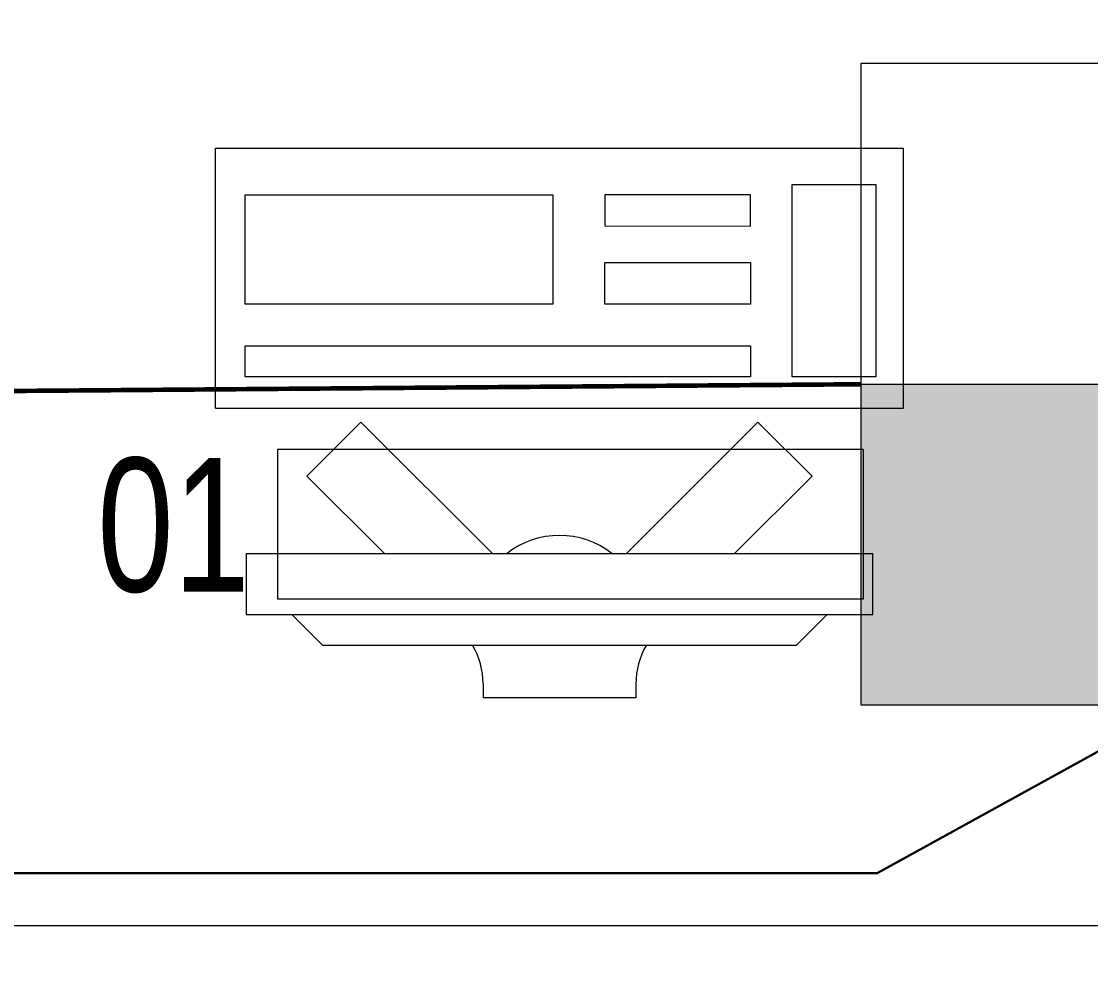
# Model space of a CAD drawing. Header units: metres. Extents: x 75097 to 220695, y -1557923 to -1361206.
# Drawn here: x 119333 to 120032, y -1457196 to -1456580 of the extents above; entities that cross this region are included whole.
import ezdxf

# ---------------------------------------------------------------- set-up
doc = ezdxf.new("R2010")
doc.units = ezdxf.units.M
doc.layers.get('0').update_dxf_attribs({"lineweight": 0})
doc.layers.add('A-100 - Copy$0$Medical Equipment and Furniture', color=8, linetype='Continuous', lineweight=0)
doc.layers.add('E-LG', color=245, linetype='Continuous', lineweight=30)
doc.layers.add('E-POWR', color=7, linetype='Continuous', lineweight=9, true_color=0x4e7e3e)
doc.styles.add('A-100 - Copy$0$X3G_ENTITY_257CFD', font='swisscl.ttf', dxfattribs={"height": 200})

# ---------------------------------------------------------------- blocks, each defined once
blk = doc.blocks.new('FLOOR BOX')
at = {"layer": 'E-POWR'}
h = blk.add_hatch(color=256, dxfattribs=at)
h.dxf.hatch_style = 1
h.paths.add_polyline_path([(0, 300), (0, 0), (300, 0), (300, 300)])
h.paths.add_polyline_path([(0, -300), (0, 0), (-300, 0), (-300, -300)])
blk.add_lwpolyline([(-300, 300), (300, 300), (300, -300), (-300, -300)], close=True, dxfattribs=at)
for points in [[(0, 300), (0, -300)], [(-300, 0), (300, 0)]]:
    blk.add_lwpolyline(points, dxfattribs=at)
blk = doc.blocks.new('A-100 - Copy$0$ITCWLS1-P')
for p, q in [((-0.17, 0.45), (-0.17, 0)), ((-0.17, 0.45), (0, 0.45)), ((0, 0.45), (0, 0)), ((-0.26509, 0.43, 0), (-0.30509, 0.43, 0)), ((-0.30509, 0.43, 0), (-0.30509, 0.02, 0)), ((-0.26509, 0.43, 0), (-0.26509, 0.02, 0)), ((-0.14957, 0.43047), (-0.12914, 0.43047)), ((-0.12914, 0.43047), (-0.12914, 0.40893)), ((-0.197, 0.40939), (-0.295, 0.40939)), ((-0.295, 0.02639), (-0.295, 0.40939)), ((-0.197, 0.02639), (-0.197, 0.40939)), ((-0.32509, 0.38, 0), (-0.30509, 0.4, 0)), ((-0.32509, 0.38, 0), (-0.32509, 0.07, 0)), ((-0.35032, 0.275), (-0.35961, 0.275)), ((-0.35961, 0.175), (-0.35961, 0.275)), ((-0.35032, 0.175), (-0.35961, 0.175)), ((-0.32509, 0.07, 0), (-0.30509, 0.05, 0)), ((-0.197, 0.02639), (-0.295, 0.02639)), ((-0.30509, 0.02, 0), (-0.26509, 0.02, 0)), ((-0.17, 0), (0, 0))]:
    blk.add_line(p, q)
at = {"extrusion": (2.48281e-10, 3.18408e-10, -1)}
for p, q in [((-0.26509, 0.33952), (-0.21443, 0.39019)), ((-0.17907, 0.35483), (-0.21443, 0.39019)), ((-0.26509, 0.26881), (-0.17907, 0.35483))]:
    blk.add_line(p, q, dxfattribs=at)
at = {"extrusion": (2.48281e-10, -3.18408e-10, -1)}
for p, q in [((-0.26509, 0.18119), (-0.17907, 0.09517)), ((-0.26509, 0.11048), (-0.21443, 0.05981)), ((-0.17907, 0.09517), (-0.21443, 0.05981))]:
    blk.add_line(p, q, dxfattribs=at)
for points in [[(-0.12914, 0.40893), (-0.12914, 0.09996), (-0.14957, 0.09996), (-0.14957, 0.43047)], [(-0.14957, 0.09997), (-0.14957, 0.09997), (-0.14957, 0.09997), (-0.14957, 0.09997), (-0.14957, 0.09997), (-0.14957, 0.09997), (-0.14957, 0.09997), (-0.14957, 0.09997), (-0.14957, 0.09997)], [(-0.14957, 0.09997), (-0.14957, 0.09997), (-0.14957, 0.09997), (-0.14957, 0.09997), (-0.14957, 0.09997), (-0.14957, 0.09997), (-0.14957, 0.09997), (-0.14957, 0.09997), (-0.14957, 0.09997), (-0.14957, 0.09997), (-0.14957, 0.09997), (-0.14957, 0.09997), (-0.14957, 0.09997), (-0.14957, 0.09997), (-0.14957, 0.09997), (-0.14957, 0.09997), (-0.14957, 0.09997), (-0.14957, 0.09997)], [(-0.14957, 0.09996), (-0.14957, 0.09996), (-0.14957, 0.09996), (-0.14957, 0.09996), (-0.14957, 0.09996), (-0.14957, 0.09996), (-0.14957, 0.09996), (-0.14957, 0.09996), (-0.14957, 0.09996), (-0.14957, 0.09996)], [(-0.14957, 0.09996), (-0.14957, 0.09996), (-0.14957, 0.09996), (-0.14957, 0.09996), (-0.14957, 0.09996), (-0.14957, 0.09996), (-0.14957, 0.09996)], [(-0.14957, 0.09997), (-0.14957, 0.09997), (-0.14957, 0.09997), (-0.14957, 0.09997), (-0.14957, 0.09997), (-0.14957, 0.09997), (-0.14957, 0.09997), (-0.14957, 0.09997), (-0.14957, 0.09997), (-0.14957, 0.09997)], [(-0.14957, 0.09997), (-0.14957, 0.09997), (-0.14957, 0.09997), (-0.14957, 0.09997), (-0.14957, 0.09997), (-0.14957, 0.09997), (-0.14957, 0.09997), (-0.14957, 0.09997), (-0.14957, 0.09997), (-0.14957, 0.09997), (-0.14957, 0.09997), (-0.14957, 0.09997), (-0.14957, 0.09997), (-0.14957, 0.09997), (-0.14957, 0.09997)], [(-0.14957, 0.09997), (-0.14957, 0.09997), (-0.14957, 0.09997), (-0.14957, 0.09997), (-0.14957, 0.09997), (-0.14957, 0.09997), (-0.14957, 0.09997), (-0.14957, 0.09997), (-0.14957, 0.09997), (-0.14957, 0.09997)], [(-0.14957, 0.09997), (-0.14957, 0.09997), (-0.14957, 0.09997), (-0.14957, 0.09997), (-0.14957, 0.09997), (-0.14957, 0.09997), (-0.14957, 0.09997), (-0.14957, 0.09997), (-0.14957, 0.09997), (-0.14957, 0.09997)], [(-0.14957, 0.09996), (-0.14957, 0.09996), (-0.14957, 0.09996), (-0.14957, 0.09996), (-0.14957, 0.09996), (-0.14957, 0.09996), (-0.14957, 0.09996), (-0.14957, 0.09996), (-0.14957, 0.09996), (-0.14957, 0.09996), (-0.14957, 0.09996), (-0.14957, 0.09996), (-0.14957, 0.09996), (-0.14957, 0.09996), (-0.14957, 0.09996), (-0.14957, 0.09996), (-0.14957, 0.09996), (-0.14957, 0.09996), (-0.14957, 0.09997), (-0.14957, 0.09997), (-0.14957, 0.09997), (-0.14957, 0.09997), (-0.14957, 0.09997), (-0.14957, 0.09997), (-0.14957, 0.09997), (-0.14957, 0.09997), (-0.14957, 0.09997), (-0.14957, 0.09997), (-0.14957, 0.09997), (-0.14957, 0.09997), (-0.14957, 0.09997), (-0.14957, 0.09997), (-0.14956, 0.09997), (-0.14956, 0.09997), (-0.14956, 0.09997), (-0.14956, 0.09996), (-0.14956, 0.09996), (-0.14956, 0.09996), (-0.14956, 0.09996), (-0.14956, 0.09996), (-0.14956, 0.09996), (-0.14956, 0.09996), (-0.14956, 0.09996), (-0.14956, 0.09996), (-0.14956, 0.09996), (-0.14956, 0.09996), (-0.14956, 0.09996), (-0.14956, 0.09996), (-0.14957, 0.09996), (-0.14957, 0.09996), (-0.14957, 0.09996), (-0.14957, 0.09996), (-0.14957, 0.09996), (-0.14957, 0.09996)], [(-0.14957, 0.09996), (-0.14957, 0.09996), (-0.14957, 0.09996), (-0.14957, 0.09996), (-0.14957, 0.09996), (-0.14957, 0.09996), (-0.14957, 0.09996), (-0.14957, 0.09996), (-0.14957, 0.09996), (-0.14957, 0.09996), (-0.14957, 0.09997), (-0.14957, 0.09997), (-0.14957, 0.09997), (-0.14957, 0.09996), (-0.14957, 0.09996), (-0.14957, 0.09996), (-0.14957, 0.09996), (-0.14957, 0.09996), (-0.14957, 0.09996), (-0.14957, 0.09997), (-0.14957, 0.09997), (-0.14957, 0.09997), (-0.14957, 0.09997), (-0.14957, 0.09997), (-0.14957, 0.09997), (-0.14957, 0.09997), (-0.14957, 0.09997), (-0.14957, 0.09997), (-0.14957, 0.09997), (-0.14957, 0.09997), (-0.14957, 0.09997), (-0.14957, 0.09997), (-0.14957, 0.09997), (-0.14957, 0.09997), (-0.14957, 0.09997), (-0.14957, 0.09997), (-0.14957, 0.09997), (-0.14957, 0.09997), (-0.14957, 0.09997), (-0.14957, 0.09997), (-0.14957, 0.09997), (-0.14957, 0.09997), (-0.14957, 0.09997), (-0.14957, 0.09997), (-0.14957, 0.09997), (-0.14957, 0.09997), (-0.14957, 0.09997), (-0.14957, 0.09997), (-0.14957, 0.09997), (-0.14957, 0.09997), (-0.14957, 0.09997), (-0.14957, 0.09997), (-0.14957, 0.09997), (-0.14957, 0.09997), (-0.14957, 0.09997), (-0.14957, 0.09997), (-0.14957, 0.09997), (-0.14957, 0.09997), (-0.14957, 0.09997), (-0.14957, 0.09997), (-0.14957, 0.09997), (-0.14957, 0.09997), (-0.14957, 0.09997), (-0.14957, 0.09997), (-0.14957, 0.09997), (-0.14957, 0.09997), (-0.14957, 0.09997), (-0.14957, 0.09997), (-0.14957, 0.09997), (-0.14957, 0.09997), (-0.14957, 0.09997), (-0.14957, 0.09997), (-0.14957, 0.09997), (-0.14957, 0.09997), (-0.14957, 0.09997), (-0.14957, 0.09997), (-0.14957, 0.09997), (-0.14957, 0.09997), (-0.14957, 0.09997), (-0.14957, 0.09997), (-0.14956, 0.09997), (-0.14957, 0.09997), (-0.14957, 0.09997), (-0.14957, 0.09997), (-0.14957, 0.09997), (-0.14956, 0.09997), (-0.14957, 0.09997), (-0.14957, 0.09997), (-0.14957, 0.09997), (-0.14957, 0.09997), (-0.14957, 0.09997), (-0.14957, 0.09997), (-0.14957, 0.09997), (-0.14957, 0.09997), (-0.14957, 0.09997), (-0.14957, 0.09997), (-0.14956, 0.09997), (-0.14957, 0.09996), (-0.14957, 0.09996), (-0.14957, 0.09996), (-0.14956, 0.09996), (-0.14957, 0.09996), (-0.14957, 0.09996), (-0.14957, 0.09996), (-0.14957, 0.09996), (-0.14957, 0.09996), (-0.14957, 0.09996), (-0.14957, 0.09996), (-0.14957, 0.09996), (-0.14957, 0.09996), (-0.14957, 0.09996)], [(-0.14957, 0.09996), (-0.14957, 0.09996), (-0.14957, 0.09996), (-0.14957, 0.09996), (-0.14957, 0.09996), (-0.14957, 0.09996), (-0.14957, 0.09996), (-0.14957, 0.09996)], [(-0.14957, 0.09996), (-0.14957, 0.09996), (-0.14957, 0.09996), (-0.14957, 0.09996), (-0.14957, 0.09996), (-0.14957, 0.09996), (-0.14957, 0.09996), (-0.14957, 0.09996), (-0.14957, 0.09996), (-0.14957, 0.09996), (-0.14957, 0.09996), (-0.14957, 0.09996), (-0.14957, 0.09996), (-0.14957, 0.09996), (-0.14957, 0.09996), (-0.14957, 0.09996), (-0.14957, 0.09996), (-0.14957, 0.09996), (-0.14957, 0.09996), (-0.14957, 0.09996), (-0.14957, 0.09996), (-0.14957, 0.09996), (-0.14957, 0.09996), (-0.14957, 0.09996), (-0.14957, 0.09996), (-0.14957, 0.09996), (-0.14957, 0.09996), (-0.14957, 0.09996), (-0.14957, 0.09996), (-0.14957, 0.09996), (-0.14957, 0.09996), (-0.14957, 0.09996), (-0.14957, 0.09996), (-0.14957, 0.09996), (-0.14957, 0.09996), (-0.14957, 0.09996), (-0.14957, 0.09996), (-0.14957, 0.09996), (-0.14957, 0.09996), (-0.14957, 0.09996), (-0.14957, 0.09996), (-0.14957, 0.09996), (-0.14957, 0.09996), (-0.14957, 0.09996), (-0.14957, 0.09996), (-0.14957, 0.09996), (-0.14957, 0.09996), (-0.14957, 0.09996), (-0.14956, 0.09996), (-0.14956, 0.09996), (-0.14956, 0.09996), (-0.14956, 0.09996), (-0.14957, 0.09996), (-0.14957, 0.09996), (-0.14957, 0.09996), (-0.14957, 0.09996), (-0.14957, 0.09996), (-0.14957, 0.09996), (-0.14956, 0.09996), (-0.14957, 0.09996), (-0.14957, 0.09996), (-0.14957, 0.09996), (-0.14957, 0.09996), (-0.14957, 0.09996), (-0.14957, 0.09996), (-0.14957, 0.09996), (-0.14957, 0.09996), (-0.14957, 0.09996), (-0.14957, 0.09996), (-0.14956, 0.09996), (-0.14956, 0.09996), (-0.14957, 0.09996), (-0.14957, 0.09996), (-0.14957, 0.09996), (-0.14957, 0.09996), (-0.14957, 0.09996), (-0.14957, 0.09996), (-0.14957, 0.09996), (-0.14957, 0.09996), (-0.14957, 0.09996), (-0.14957, 0.09996), (-0.14957, 0.09996), (-0.14957, 0.09996), (-0.14957, 0.09996), (-0.14957, 0.09996), (-0.14957, 0.09996), (-0.14957, 0.09996), (-0.14957, 0.09996), (-0.14957, 0.09996)], [(-0.14957, 0.09996), (-0.14957, 0.09996), (-0.14957, 0.09996), (-0.14957, 0.09996), (-0.14957, 0.09996), (-0.14957, 0.09996), (-0.14957, 0.09996), (-0.14957, 0.09996), (-0.14957, 0.09996), (-0.14957, 0.09996), (-0.14957, 0.09996), (-0.14957, 0.09996)], [(-0.14957, 0.09996), (-0.14957, 0.09996), (-0.14956, 0.09996), (-0.14956, 0.09996), (-0.14956, 0.09996), (-0.14956, 0.09996), (-0.14957, 0.09996)], [(-0.14957, 0.09996), (-0.14957, 0.09996), (-0.14957, 0.09996), (-0.14957, 0.09996), (-0.14957, 0.09996), (-0.14957, 0.09996), (-0.14957, 0.09996), (-0.14957, 0.09996), (-0.14957, 0.09996), (-0.14956, 0.09996), (-0.14956, 0.09996), (-0.14956, 0.09996), (-0.14956, 0.09996), (-0.14956, 0.09996), (-0.14956, 0.09996), (-0.14956, 0.09996), (-0.14957, 0.09996)]]:
    blk.add_lwpolyline(points)
for points in [[(-0.1019, 0.43047), (-0.03039, 0.43047), (-0.03039, 0.22944), (-0.1019, 0.22944)], [(-0.1019, 0.19536), (-0.07466, 0.19536), (-0.07466, 0.09996), (-0.1019, 0.09996)], [(-0.03039, 0.19536), (-0.05082, 0.19536), (-0.05082, 0.09996), (-0.03039, 0.09996)], [(-0.14956, 0.09996), (-0.14956, 0.09996), (-0.14956, 0.09996), (-0.14956, 0.09996), (-0.14956, 0.09996), (-0.14956, 0.09996), (-0.14956, 0.09996), (-0.14956, 0.09996), (-0.14957, 0.09996), (-0.14957, 0.09996), (-0.14957, 0.09996), (-0.14957, 0.09996), (-0.14957, 0.09996), (-0.14957, 0.09996), (-0.14957, 0.09996), (-0.14957, 0.09996), (-0.14957, 0.09996), (-0.14957, 0.09996), (-0.14957, 0.09996), (-0.14957, 0.09996), (-0.14957, 0.09996), (-0.14957, 0.09996), (-0.14957, 0.09996), (-0.14957, 0.09996), (-0.14957, 0.09996), (-0.14957, 0.09996), (-0.14957, 0.09996), (-0.14957, 0.09996), (-0.14957, 0.09996), (-0.14957, 0.09996), (-0.14957, 0.09996), (-0.14957, 0.09996), (-0.14957, 0.09996), (-0.14957, 0.09996), (-0.14957, 0.09996), (-0.14957, 0.09996), (-0.14957, 0.09996), (-0.14957, 0.09996), (-0.14957, 0.09996), (-0.14957, 0.09996), (-0.14957, 0.09996), (-0.14957, 0.09996), (-0.14957, 0.09996), (-0.14957, 0.09996), (-0.14957, 0.09996), (-0.14957, 0.09996), (-0.14957, 0.09996), (-0.14957, 0.09996), (-0.14957, 0.09996), (-0.14957, 0.09996), (-0.14957, 0.09996), (-0.14957, 0.09996), (-0.14957, 0.09996), (-0.14957, 0.09996), (-0.14957, 0.09996), (-0.14957, 0.09996), (-0.14957, 0.09996), (-0.14956, 0.09996), (-0.14956, 0.09996), (-0.14956, 0.09996), (-0.14956, 0.09996), (-0.14956, 0.09996), (-0.14956, 0.09996), (-0.14956, 0.09996), (-0.14956, 0.09996), (-0.14956, 0.09996), (-0.14956, 0.09996), (-0.14956, 0.09996), (-0.14956, 0.09996), (-0.14956, 0.09996), (-0.14956, 0.09996), (-0.14956, 0.09996), (-0.14956, 0.09996), (-0.14956, 0.09996), (-0.14956, 0.09996), (-0.14956, 0.09996), (-0.14956, 0.09996), (-0.14956, 0.09996), (-0.14956, 0.09996), (-0.14956, 0.09996), (-0.14956, 0.09996), (-0.14956, 0.09996), (-0.14956, 0.09996), (-0.14956, 0.09996), (-0.14956, 0.09996), (-0.14956, 0.09996), (-0.14956, 0.09996), (-0.14956, 0.09996), (-0.14956, 0.09996), (-0.14957, 0.09996), (-0.14957, 0.09996), (-0.14957, 0.09996), (-0.14957, 0.09996), (-0.14957, 0.09996), (-0.14957, 0.09996), (-0.14957, 0.09996), (-0.14957, 0.09996), (-0.14957, 0.09996), (-0.14957, 0.09996), (-0.14957, 0.09996), (-0.14957, 0.09996), (-0.14957, 0.09996), (-0.14957, 0.09996), (-0.14957, 0.09996), (-0.14957, 0.09996), (-0.14957, 0.09996), (-0.14957, 0.09996), (-0.14957, 0.09996), (-0.14957, 0.09996), (-0.14957, 0.09996), (-0.14957, 0.09996), (-0.14957, 0.09996), (-0.14957, 0.09996), (-0.14957, 0.09996), (-0.14957, 0.09996), (-0.14957, 0.09996), (-0.14957, 0.09996), (-0.14957, 0.09996), (-0.14957, 0.09996), (-0.14957, 0.09996), (-0.14957, 0.09996), (-0.14957, 0.09996), (-0.14957, 0.09996), (-0.14957, 0.09996), (-0.14957, 0.09996), (-0.14957, 0.09996), (-0.14957, 0.09996), (-0.14957, 0.09996), (-0.14957, 0.09996), (-0.14957, 0.09996), (-0.14957, 0.09996), (-0.14957, 0.09996), (-0.14957, 0.09996), (-0.14957, 0.09996), (-0.14957, 0.09996), (-0.14957, 0.09996), (-0.14957, 0.09996), (-0.14957, 0.09996), (-0.14957, 0.09996), (-0.14957, 0.09996), (-0.14957, 0.09996), (-0.14957, 0.09996), (-0.14957, 0.09996), (-0.14957, 0.09996), (-0.14957, 0.09996), (-0.14957, 0.09996), (-0.14957, 0.09996), (-0.14957, 0.09996), (-0.14957, 0.09996), (-0.14957, 0.09996), (-0.14957, 0.09996), (-0.14957, 0.09996), (-0.14957, 0.09996), (-0.14957, 0.09996), (-0.14956, 0.09996), (-0.14956, 0.09996), (-0.14956, 0.09996), (-0.14956, 0.09996), (-0.14956, 0.09996), (-0.14956, 0.09996), (-0.14956, 0.09996), (-0.14956, 0.09996), (-0.14956, 0.09996), (-0.14956, 0.09996), (-0.14956, 0.09996), (-0.14956, 0.09996), (-0.14956, 0.09996), (-0.14956, 0.09996), (-0.14956, 0.09996), (-0.14956, 0.09996), (-0.14956, 0.09996), (-0.14956, 0.09996), (-0.14956, 0.09996), (-0.14956, 0.09996), (-0.14956, 0.09996), (-0.14956, 0.09996), (-0.14956, 0.09996), (-0.14956, 0.09996), (-0.14956, 0.09996), (-0.14956, 0.09996), (-0.14956, 0.09996), (-0.14956, 0.09996), (-0.14956, 0.09996), (-0.14956, 0.09996), (-0.14956, 0.09996), (-0.14956, 0.09996), (-0.14956, 0.09996), (-0.14956, 0.09996), (-0.14956, 0.09996), (-0.14956, 0.09996), (-0.14956, 0.09996), (-0.14956, 0.09996), (-0.14956, 0.09996), (-0.14956, 0.09996), (-0.14956, 0.09996), (-0.14956, 0.09996), (-0.14956, 0.09996), (-0.14956, 0.09996), (-0.14956, 0.09996), (-0.14956, 0.09996), (-0.14956, 0.09996), (-0.14957, 0.09996), (-0.14957, 0.09996), (-0.14957, 0.09996), (-0.14957, 0.09996), (-0.14957, 0.09996), (-0.14957, 0.09996), (-0.14957, 0.09996), (-0.14957, 0.09996), (-0.14957, 0.09996), (-0.14957, 0.09996), (-0.14957, 0.09996), (-0.14957, 0.09996), (-0.14957, 0.09996), (-0.14957, 0.09996), (-0.14957, 0.09996), (-0.14957, 0.09996), (-0.14957, 0.09996), (-0.14957, 0.09996), (-0.14957, 0.09996), (-0.14957, 0.09996), (-0.14957, 0.09996), (-0.14957, 0.09996), (-0.14957, 0.09996), (-0.14957, 0.09996), (-0.14957, 0.09996), (-0.14957, 0.09996), (-0.14957, 0.09996), (-0.14957, 0.09996), (-0.14957, 0.09996), (-0.14957, 0.09996), (-0.14957, 0.09996), (-0.14957, 0.09996), (-0.14957, 0.09996), (-0.14957, 0.09996), (-0.14956, 0.09996), (-0.14956, 0.09996), (-0.14956, 0.09996), (-0.14956, 0.09996), (-0.14956, 0.09996), (-0.14956, 0.09996), (-0.14956, 0.09996), (-0.14956, 0.09996), (-0.14956, 0.09996), (-0.14956, 0.09996), (-0.14956, 0.09996), (-0.14956, 0.09996), (-0.14956, 0.09996), (-0.14956, 0.09996), (-0.14956, 0.09996), (-0.14956, 0.09996), (-0.14956, 0.09996), (-0.14956, 0.09996), (-0.14956, 0.09996), (-0.14956, 0.09996), (-0.14956, 0.09996), (-0.14956, 0.09996), (-0.14956, 0.09996), (-0.14956, 0.09996), (-0.14956, 0.09996), (-0.14956, 0.09996), (-0.14956, 0.09996), (-0.14956, 0.09996), (-0.14956, 0.09996), (-0.14956, 0.09996), (-0.14956, 0.09996), (-0.14956, 0.09996), (-0.14956, 0.09996), (-0.14956, 0.09996), (-0.14956, 0.09996), (-0.14956, 0.09996), (-0.14956, 0.09996), (-0.14956, 0.09996), (-0.14956, 0.09996), (-0.14956, 0.09996), (-0.14956, 0.09996), (-0.14956, 0.09996)], [(-0.14957, 0.09996), (-0.14957, 0.09996), (-0.14957, 0.09996), (-0.14957, 0.09996), (-0.14957, 0.09996), (-0.14957, 0.09996), (-0.14957, 0.09996), (-0.14957, 0.09996), (-0.14957, 0.09996), (-0.14957, 0.09996), (-0.14957, 0.09996), (-0.14957, 0.09996), (-0.14957, 0.09996), (-0.14957, 0.09996), (-0.14957, 0.09996), (-0.14957, 0.09996), (-0.14957, 0.09996), (-0.14957, 0.09996), (-0.14957, 0.09996), (-0.14957, 0.09996), (-0.14957, 0.09996), (-0.14957, 0.09996), (-0.14957, 0.09996), (-0.14957, 0.09996), (-0.14957, 0.09996), (-0.14957, 0.09996), (-0.14957, 0.09996), (-0.14957, 0.09996), (-0.14957, 0.09996), (-0.14957, 0.09996), (-0.14957, 0.09996), (-0.14957, 0.09996), (-0.14957, 0.09996), (-0.14957, 0.09996), (-0.14957, 0.09996), (-0.14957, 0.09996), (-0.14957, 0.09996), (-0.14957, 0.09996), (-0.14957, 0.09996), (-0.14957, 0.09996), (-0.14957, 0.09996), (-0.14957, 0.09996), (-0.14957, 0.09996), (-0.14957, 0.09996), (-0.14957, 0.09996), (-0.14957, 0.09996), (-0.14957, 0.09996), (-0.14957, 0.09996), (-0.14957, 0.09996), (-0.14957, 0.09996), (-0.14957, 0.09996), (-0.14957, 0.09996), (-0.14957, 0.09996), (-0.14957, 0.09996), (-0.14957, 0.09996), (-0.14957, 0.09996), (-0.14957, 0.09996), (-0.14957, 0.09996), (-0.14957, 0.09996), (-0.14957, 0.09996), (-0.14957, 0.09996), (-0.14957, 0.09996), (-0.14957, 0.09996), (-0.14957, 0.09996), (-0.14957, 0.09996), (-0.14957, 0.09996), (-0.14957, 0.09996), (-0.14957, 0.09996), (-0.14957, 0.09996), (-0.14957, 0.09996), (-0.14957, 0.09996), (-0.14957, 0.09996), (-0.14957, 0.09996), (-0.14957, 0.09996), (-0.14957, 0.09996), (-0.14957, 0.09996), (-0.14957, 0.09996), (-0.14957, 0.09996), (-0.14957, 0.09996), (-0.14957, 0.09996), (-0.14957, 0.09996), (-0.14957, 0.09996), (-0.14957, 0.09996), (-0.14957, 0.09996), (-0.14957, 0.09996), (-0.14957, 0.09996), (-0.14957, 0.09996), (-0.14957, 0.09996), (-0.14957, 0.09996), (-0.14957, 0.09996), (-0.14957, 0.09996), (-0.14957, 0.09996), (-0.14957, 0.09996), (-0.14957, 0.09996), (-0.14957, 0.09996), (-0.14957, 0.09996), (-0.14957, 0.09996), (-0.14957, 0.09996), (-0.14957, 0.09996), (-0.14957, 0.09996), (-0.14957, 0.09996), (-0.14957, 0.09996), (-0.14957, 0.09996), (-0.14957, 0.09996), (-0.14957, 0.09996), (-0.14957, 0.09996), (-0.14957, 0.09996), (-0.14957, 0.09996), (-0.14957, 0.09996), (-0.14957, 0.09996), (-0.14957, 0.09996), (-0.14957, 0.09996), (-0.14957, 0.09996), (-0.14957, 0.09996), (-0.14957, 0.09996), (-0.14957, 0.09996), (-0.14957, 0.09996), (-0.14957, 0.09996), (-0.14957, 0.09996), (-0.14957, 0.09996), (-0.14957, 0.09996), (-0.14957, 0.09996), (-0.14957, 0.09996), (-0.14957, 0.09996), (-0.14957, 0.09996), (-0.14957, 0.09996), (-0.14957, 0.09996), (-0.14957, 0.09996), (-0.14957, 0.09996), (-0.14957, 0.09996), (-0.14957, 0.09996), (-0.14957, 0.09996), (-0.14957, 0.09996), (-0.14957, 0.09996), (-0.14957, 0.09996), (-0.14957, 0.09996), (-0.14957, 0.09996), (-0.14957, 0.09996), (-0.14957, 0.09996), (-0.14957, 0.09996), (-0.14957, 0.09996), (-0.14957, 0.09996), (-0.14957, 0.09996), (-0.14957, 0.09996), (-0.14957, 0.09996), (-0.14957, 0.09996), (-0.14957, 0.09996), (-0.14957, 0.09996), (-0.14957, 0.09996), (-0.14957, 0.09996), (-0.14957, 0.09996), (-0.14957, 0.09996), (-0.14957, 0.09996), (-0.14957, 0.09996), (-0.14957, 0.09996), (-0.14957, 0.09996), (-0.14957, 0.09996), (-0.14957, 0.09996), (-0.14957, 0.09996), (-0.14957, 0.09996), (-0.14957, 0.09996), (-0.14957, 0.09996), (-0.14957, 0.09996), (-0.14957, 0.09996), (-0.14957, 0.09996), (-0.14957, 0.09996), (-0.14957, 0.09996), (-0.14957, 0.09996), (-0.14957, 0.09996), (-0.14957, 0.09996), (-0.14957, 0.09996), (-0.14957, 0.09996), (-0.14957, 0.09996), (-0.14957, 0.09996), (-0.14957, 0.09996), (-0.14957, 0.09996), (-0.14957, 0.09996), (-0.14957, 0.09996), (-0.14957, 0.09996), (-0.14957, 0.09996), (-0.14957, 0.09996), (-0.14957, 0.09996), (-0.14957, 0.09996), (-0.14957, 0.09996), (-0.14957, 0.09996), (-0.14957, 0.09996), (-0.14957, 0.09996), (-0.14957, 0.09996), (-0.14957, 0.09996), (-0.14957, 0.09996), (-0.14957, 0.09996), (-0.14957, 0.09996), (-0.14957, 0.09996), (-0.14957, 0.09996), (-0.14957, 0.09996), (-0.14957, 0.09996), (-0.14957, 0.09996), (-0.14957, 0.09996), (-0.14957, 0.09996), (-0.14957, 0.09996), (-0.14957, 0.09996), (-0.14957, 0.09996), (-0.14957, 0.09996), (-0.14957, 0.09996), (-0.14957, 0.09996), (-0.14957, 0.09996), (-0.14957, 0.09996), (-0.14957, 0.09996), (-0.14957, 0.09996), (-0.14957, 0.09996), (-0.14957, 0.09996), (-0.14957, 0.09996), (-0.14957, 0.09996), (-0.14957, 0.09996)], [(-0.14957, 0.09996), (-0.14957, 0.09996), (-0.14957, 0.09996), (-0.14957, 0.09996), (-0.14957, 0.09996), (-0.14957, 0.09996), (-0.14957, 0.09996), (-0.14957, 0.09996), (-0.14957, 0.09996), (-0.14957, 0.09996), (-0.14957, 0.09996), (-0.14957, 0.09996), (-0.14957, 0.09996), (-0.14957, 0.09996), (-0.14957, 0.09996), (-0.14957, 0.09996), (-0.14957, 0.09996), (-0.14957, 0.09996), (-0.14957, 0.09996), (-0.14957, 0.09996), (-0.14957, 0.09996), (-0.14957, 0.09996), (-0.14957, 0.09996), (-0.14957, 0.09996), (-0.14957, 0.09996), (-0.14957, 0.09996), (-0.14957, 0.09996), (-0.14957, 0.09996), (-0.14957, 0.09996), (-0.14957, 0.09996), (-0.14957, 0.09996), (-0.14957, 0.09996), (-0.14957, 0.09996), (-0.14957, 0.09996), (-0.14957, 0.09996), (-0.14957, 0.09996), (-0.14957, 0.09996), (-0.14957, 0.09996), (-0.14957, 0.09996), (-0.14957, 0.09996), (-0.14957, 0.09996), (-0.14957, 0.09996), (-0.14957, 0.09996), (-0.14957, 0.09996), (-0.14957, 0.09996), (-0.14957, 0.09996), (-0.14957, 0.09996), (-0.14957, 0.09996), (-0.14957, 0.09996), (-0.14957, 0.09996), (-0.14957, 0.09996), (-0.14957, 0.09996), (-0.14957, 0.09996), (-0.14957, 0.09996), (-0.14957, 0.09996), (-0.14957, 0.09996), (-0.14957, 0.09996), (-0.14957, 0.09996), (-0.14957, 0.09996), (-0.14957, 0.09996), (-0.14957, 0.09996), (-0.14957, 0.09996), (-0.14957, 0.09996), (-0.14957, 0.09996), (-0.14957, 0.09996), (-0.14957, 0.09996), (-0.14957, 0.09996), (-0.14957, 0.09996), (-0.14957, 0.09996), (-0.14957, 0.09996), (-0.14957, 0.09996), (-0.14957, 0.09996), (-0.14957, 0.09996), (-0.14957, 0.09996), (-0.14957, 0.09996), (-0.14957, 0.09996), (-0.14957, 0.09996), (-0.14957, 0.09996), (-0.14957, 0.09996), (-0.14957, 0.09996), (-0.14957, 0.09996), (-0.14957, 0.09996), (-0.14957, 0.09996), (-0.14957, 0.09996), (-0.14957, 0.09996), (-0.14957, 0.09996), (-0.14957, 0.09996), (-0.14957, 0.09996), (-0.14957, 0.09996), (-0.14957, 0.09996), (-0.14957, 0.09996), (-0.14957, 0.09996), (-0.14957, 0.09996), (-0.14957, 0.09996), (-0.14957, 0.09996), (-0.14957, 0.09996), (-0.14957, 0.09996), (-0.14957, 0.09996), (-0.14957, 0.09996), (-0.14957, 0.09996), (-0.14957, 0.09996), (-0.14957, 0.09996), (-0.14957, 0.09996), (-0.14957, 0.09996), (-0.14957, 0.09996), (-0.14957, 0.09996), (-0.14957, 0.09996), (-0.14957, 0.09996), (-0.14957, 0.09996), (-0.14957, 0.09996), (-0.14957, 0.09996), (-0.14957, 0.09996), (-0.14957, 0.09996), (-0.14957, 0.09996), (-0.14957, 0.09996), (-0.14957, 0.09996), (-0.14957, 0.09996), (-0.14957, 0.09996), (-0.14957, 0.09996), (-0.14957, 0.09996), (-0.14957, 0.09996), (-0.14957, 0.09996), (-0.14957, 0.09996), (-0.14957, 0.09996), (-0.14957, 0.09996), (-0.14957, 0.09996), (-0.14957, 0.09996), (-0.14957, 0.09996), (-0.14957, 0.09996), (-0.14957, 0.09996), (-0.14957, 0.09996), (-0.14957, 0.09996), (-0.14957, 0.09996), (-0.14957, 0.09996), (-0.14957, 0.09996), (-0.14957, 0.09996), (-0.14957, 0.09996), (-0.14957, 0.09996), (-0.14957, 0.09996), (-0.14957, 0.09996), (-0.14957, 0.09996), (-0.14957, 0.09996), (-0.14957, 0.09996), (-0.14957, 0.09996), (-0.14957, 0.09996), (-0.14957, 0.09996), (-0.14957, 0.09996), (-0.14957, 0.09996), (-0.14957, 0.09996), (-0.14957, 0.09996), (-0.14957, 0.09996), (-0.14957, 0.09996), (-0.14957, 0.09996), (-0.14957, 0.09996), (-0.14957, 0.09996), (-0.14957, 0.09996), (-0.14957, 0.09996), (-0.14957, 0.09996), (-0.14957, 0.09996), (-0.14957, 0.09996), (-0.14957, 0.09996), (-0.14957, 0.09996), (-0.14957, 0.09996), (-0.14957, 0.09996), (-0.14957, 0.09996), (-0.14957, 0.09996), (-0.14957, 0.09996), (-0.14957, 0.09996), (-0.14957, 0.09996), (-0.14957, 0.09996), (-0.14957, 0.09996), (-0.14957, 0.09996), (-0.14957, 0.09996), (-0.14957, 0.09996), (-0.14957, 0.09996), (-0.14957, 0.09996), (-0.14957, 0.09996), (-0.14957, 0.09996), (-0.14957, 0.09996), (-0.14957, 0.09996), (-0.14957, 0.09996), (-0.14957, 0.09996), (-0.14957, 0.09996), (-0.14957, 0.09996), (-0.14957, 0.09996), (-0.14957, 0.09996), (-0.14957, 0.09996), (-0.14957, 0.09996), (-0.14957, 0.09996), (-0.14957, 0.09996), (-0.14957, 0.09996), (-0.14957, 0.09996), (-0.14957, 0.09996), (-0.14957, 0.09996), (-0.14957, 0.09996), (-0.14957, 0.09996), (-0.14957, 0.09996), (-0.14957, 0.09996), (-0.14957, 0.09996), (-0.14957, 0.09996), (-0.14957, 0.09996), (-0.14957, 0.09996), (-0.14957, 0.09996), (-0.14957, 0.09996), (-0.14957, 0.09996), (-0.14957, 0.09996), (-0.14957, 0.09996), (-0.14957, 0.09996), (-0.14957, 0.09996), (-0.14957, 0.09996), (-0.14957, 0.09996), (-0.14957, 0.09996), (-0.14957, 0.09996), (-0.14957, 0.09996), (-0.14957, 0.09996), (-0.14957, 0.09996), (-0.14957, 0.09996), (-0.14957, 0.09996), (-0.14957, 0.09996)], [(-0.14957, 0.0727), (-0.02358, 0.0727), (-0.02358, 0.01818), (-0.14957, 0.01818)]]:
    blk.add_lwpolyline(points, close=True)
for centre, radius, start, end in [((-0.35032, 0.325), 0.05, 270, 300.30934), ((-0.3089, 0.225), 0.05564, 321.94311, 38.05689), ((-0.35032, 0.125), 0.05, 59.69066, 90)]:
    blk.add_arc(centre, radius, start, end)
blk = doc.blocks.new('A-100 - Copy')
at = {"layer": 'A-100 - Copy$0$Medical Equipment and Furniture', "elevation": 0}
blk.add_lwpolyline([(120686.39, -1457171.78), (116686.39, -1457171.78), (116686.39, -1456471.78), (120686.39, -1456471.78), (120686.39, -1457171.78)], dxfattribs=at)
at = {"layer": 'A-100 - Copy$0$Medical Equipment and Furniture', "extrusion": (-2.34751e-05, -2.20203e-06, 1), "xscale": 1000.000000000003, "yscale": 1000.000000000003, "zscale": 1000.000000000003, "rotation": 89.99858923334607}
blk.add_blockref('A-100 - Copy$0$ITCWLS1-P', (119909.78, -1456663.12, 0.4), dxfattribs=at)
at = {"layer": 'A-100 - Copy$0$Medical Equipment and Furniture', "insert": (119432.39, -1456865.64, 0), "char_height": 87.473, "attachment_point": 2, "style": 'A-100 - Copy$0$X3G_ENTITY_257CFD'}
blk.add_mtext('01', dxfattribs=at)

msp = doc.modelspace()

# ---------------------------------------------------------------- linework, layer by layer
at = {"layer": 'E-LG', "color": 1}
msp.add_lwpolyline([(95918.61, -1465252.92), (115236.95, -1465252.92), (115236.95, -1465905.77), (115312.23, -1465951.03), (115227.38, -1465994.94), (115227.38, -1468887.4), (115353.28, -1468943.61), (115222.26, -1468991.28), (115222.26, -1469278.49), (117687.95, -1469278.49), (117687.95, -1457043.12), (117707.42, -1457137.33), (119892.56, -1457137.33), (120092.06, -1457027.47), (120092.06, -1469278.49), (145729.68, -1469278.49), (145828.28, -1469612.54), (145828.28, -1469267.55), (145828.28, -1465482.04), (145334.4, -1465482.04), (145278.14, -1465376.35)], dxfattribs=at)
at = {"layer": 'E-POWR', "const_width": 3}
msp.add_lwpolyline([(122173.48, -1460637.65), (122117.83, -1460637.65), (117555.43, -1460628.29), (114705.35, -1460637.65), (111782.32, -1460638.15), (111782.32, -1456836.78), (117452.58, -1456836.78), (119882.06, -1456817.47)], dxfattribs=at)

# ---------------------------------------------------------------- block references
at = {"layer": 'E-POWR', "color": 87, "true_color": 0x4c7b3d, "xscale": 0.7, "yscale": 0.7, "zscale": 0.7}
msp.add_blockref('FLOOR BOX', (120092.06, -1456817.47), dxfattribs=at)

# ---------------------------------------------------------------- next in the draw order: block references
msp.add_blockref('A-100 - Copy', (0, 0))

doc.saveas('drawing.dxf')
